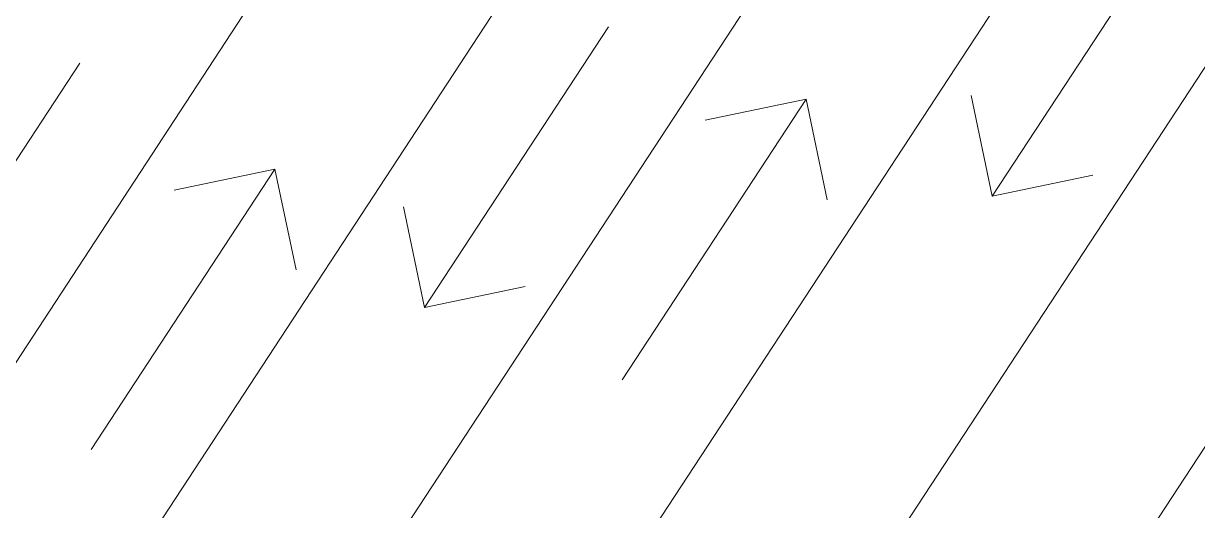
# Model space of a CAD drawing. Header units: millimetres. Extents: x -395 to 1008, y 9 to 692.
# Drawn here: x -309.76 to -301.3, y 31.54 to 35.05 of the extents above; entities that cross this region are included whole.
import ezdxf

# ---------------------------------------------------------------- set-up
doc = ezdxf.new("R2010")
doc.units = ezdxf.units.MM
doc.header["$LTSCALE"] = 0.1
doc.header["$MEASUREMENT"] = 0
doc.layers.add('.10 ultra fina', color=240, linetype='Continuous', lineweight=5)

# ---------------------------------------------------------------- blocks, each defined once
blk = doc.blocks.new('etwew')
at = {"layer": '.10 ultra fina', "color": 240, "lineweight": 5}
for p, q in [((397.5641, 100.6599), (390.1709, 89.3644)), ((393.3837, 99.7509), (386.8393, 89.7523)), ((389.2032, 98.8419), (383.2338, 89.7218)), ((393.8173, 97.6744), (387.2728, 87.6757)), ((389.6368, 96.7654), (383.6674, 87.6453)), ((385.5385, 95.9819), (381.1573, 89.2882)), ((391.7419, 95.9123), (390.4176, 93.8892)), ((387.654, 95.1094), (386.3298, 93.0863)), ((383.8474, 94.849), (382.5231, 92.8259)), ((390.4176, 93.8892), (390.266, 94.6152)), ((387.7529, 92.5659), (389.0771, 94.5891)), ((389.0771, 94.5891), (388.3511, 94.4375)), ((389.0771, 94.5891), (389.2287, 93.8631)), ((383.9289, 92.0625), (385.2531, 94.0856)), ((385.2531, 94.0856), (384.527, 93.934)), ((385.2531, 94.0856), (385.4047, 93.3596)), ((390.4176, 93.8892), (391.1437, 94.0408)), ((386.3298, 93.0863), (386.1782, 93.8123)), ((386.3298, 93.0863), (387.0559, 93.2379))]:
    blk.add_line(p, q, dxfattribs=at)

msp = doc.modelspace()

# ---------------------------------------------------------------- block references
at = {"layer": '.10 ultra fina', "color": 240, "lineweight": 5}
msp.add_blockref('etwew', (-693.1998, -60.0867), dxfattribs=at)

doc.saveas('drawing.dxf')
